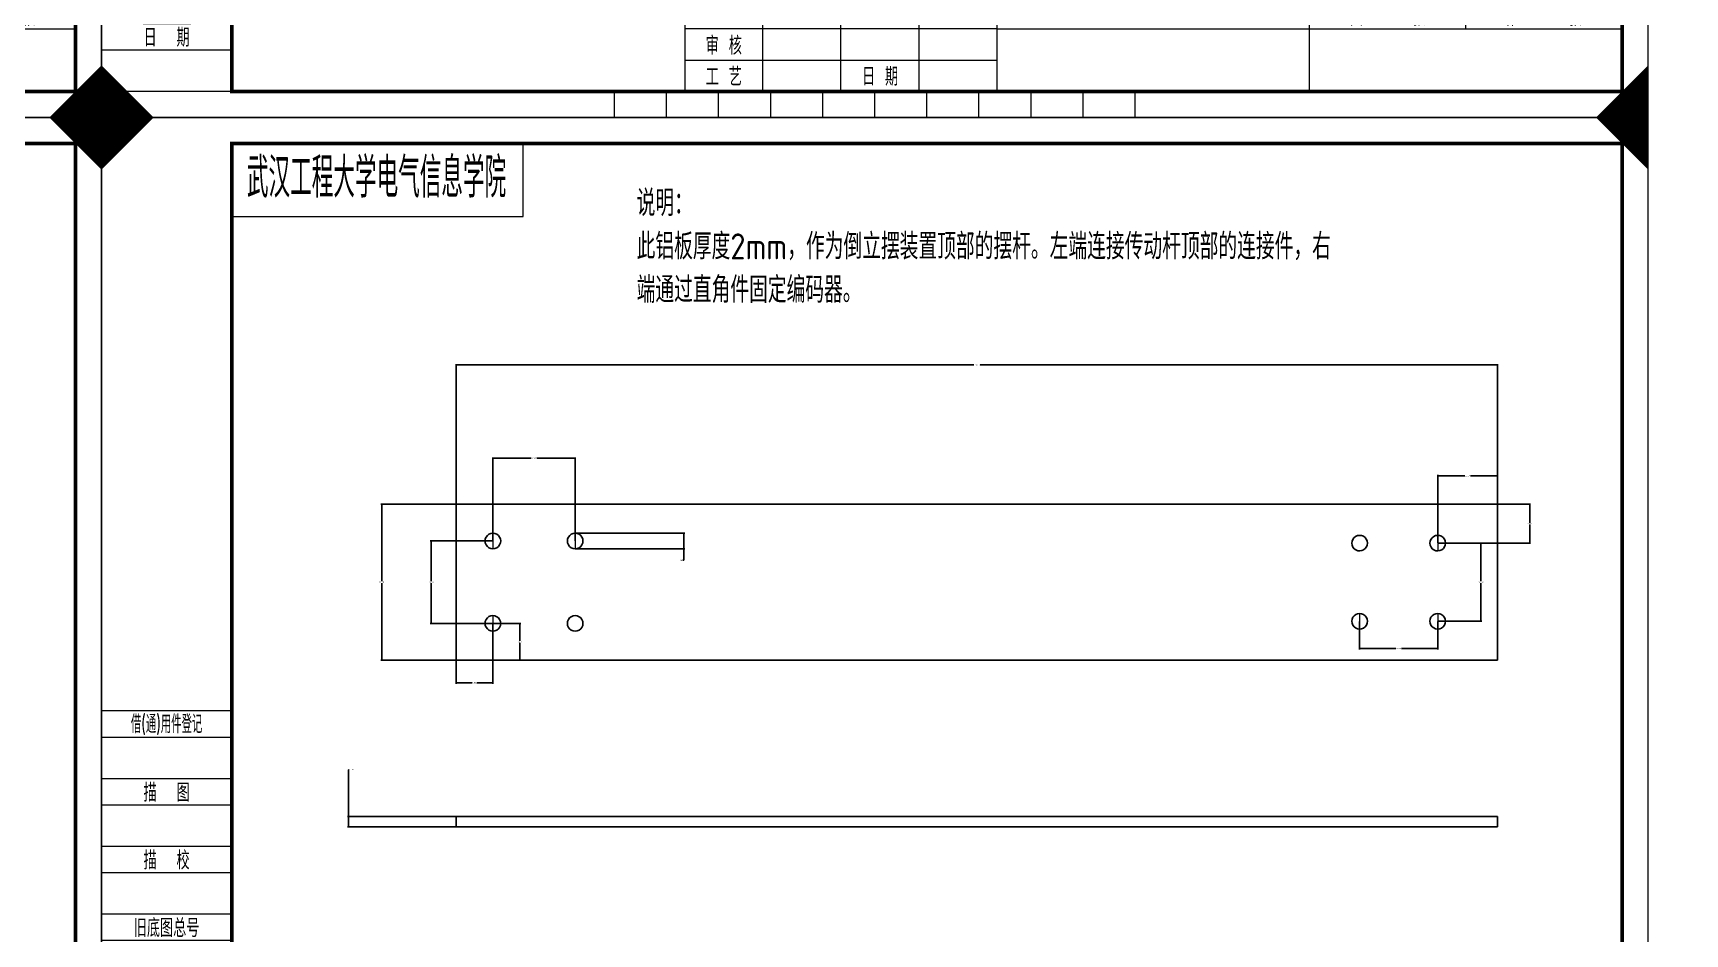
# Model space of a CAD drawing. Header units: millimetres. Extents: x -7 to 1163, y -7 to 637.
# Drawn here: x 283.9 to 601.1, y 263.2 to 436.2 of the extents above; entities that cross this region are included whole.
import ezdxf
from ezdxf.enums import TextEntityAlignment as Align

# ---------------------------------------------------------------- set-up
doc = ezdxf.new("R2010")
doc.units = ezdxf.units.MM
doc.layers.get('DEFPOINTS').update_dxf_attribs({"lineweight": 18})
for name, color, linetype, lineweight in [('00', 7, 'Continuous', 18), ('1', 30, 'Continuous', 18), ('5细实线', 7, 'Continuous', 18), ('BORDER', 7, 'Continuous', 18), ('DIM', 1, 'Continuous', 18), ('TEXT', 7, 'Continuous', 18)]:
    doc.layers.add(name, color=color, linetype=linetype, lineweight=lineweight)
doc.styles.add('HZ', font='gbenor.shx', dxfattribs={"bigfont": 'gbcbig.shx'})
doc.styles.get("Standard").update_dxf_attribs({"font": 'arial.ttf'})
doc.styles.add('STANDARD 0.75', font='gbenor.shx', dxfattribs={"bigfont": 'gbcbig.shx'})
doc.styles.add('YKYHZ', font='gbenor.shx', dxfattribs={"bigfont": 'gbcbig.shx'})
doc.dimstyles.get("Standard").update_dxf_attribs({"dimtxt": 0.18, "dimasz": 0.18, "dimexe": 0.18, "dimexo": 0.0625, "dimgap": 0.09, "dimtad": 0, "dimtih": 1, "dimtoh": 1, "dimdec": 4, "dimzin": 0, "dimdsep": 46, "dimtxsty": 'Standard', "dimcen": 0.09, "dimadec": 0, "dimazin": 0, "dimtfac": 1, "dimtdec": 4, "dimtofl": 0, "dimtmove": 0, "dimatfit": 3, "dimfxl": 1, "dimtolj": 1, "dimtzin": 0, "dimarcsym": 0})

# ---------------------------------------------------------------- blocks, each defined once
blk = doc.blocks.new('*U81')
at = {"layer": '00', "color": 7, "linetype": 'Continuous', "ltscale": 5}
for p, q in [((81, 205), (25, 205)), ((25, 205), (25, 191)), ((81, 191), (81, 205)), ((25, 191), (81, 191)), ((112, 49), (292, 49)), ((112, 49), (112, 5)), ((172, 5), (172, 49)), ((232, 5), (232, 49)), ((292, 5), (292, 49)), ((112, 29), (172, 29)), ((127, 5), (127, 29)), ((142, 5), (142, 29)), ((157, 5), (157, 29)), ((172, 17), (292, 17))]:
    blk.add_line(p, q, dxfattribs=at)
at = {"layer": '1', "color": 5, "linetype": 'Continuous', "ltscale": 5}
for p, q in [((25, 96), (0, 96)), ((0, 91), (25, 91)), ((25, 83), (0, 83)), ((25, 83), (0, 83)), ((0, 78), (25, 78)), ((25, 70), (0, 70)), ((0, 65), (25, 65)), ((25, 57), (0, 57)), ((0, 52), (25, 52)), ((120, 29), (120, 49)), ((128, 29), (128, 49)), ((148, 29), (148, 49)), ((160, 29), (160, 49)), ((112, 45), (172, 45)), ((25, 44), (0, 44)), ((0, 39), (25, 39)), ((112, 41), (172, 41)), ((112, 37), (172, 37)), ((112, 33), (172, 33)), ((232, 33), (292, 33)), ((262, 17), (262, 33)), ((272, 22), (272, 33)), ((282, 22), (282, 33)), ((25, 31), (0, 31)), ((232, 29), (292, 29)), ((239.5, 22), (239.5, 29)), ((247, 22), (247, 29)), ((254.5, 22), (254.5, 29)), ((0, 26), (25, 26)), ((112, 23), (172, 23)), ((232, 22), (292, 22)), ((25, 18), (0, 18)), ((172, 17), (112, 17)), ((0, 13), (25, 13)), ((112, 11), (172, 11)), ((25, 5), (0, 5)), ((25, 5), (0, 5)), ((25, 5), (0, 5)), ((25, 5), (0, 5)), ((25, 5), (0, 5))]:
    blk.add_line(p, q, dxfattribs=at)
at = {"layer": 'BORDER', "color": 1, "linetype": 'Continuous', "ltscale": 5}
for points in [[(0, 210, 0, 14.14, 0), (5, 205, 14.14, 14.14, 0)], [(297, 210, 0, 14.14, 0), (292, 205, 14.14, 14.14, 0)], [(0, 0, 0, 14.14, 0), (5, 5, 14.14, 14.14, 0)], [(297, 0, 0, 14.14, 0), (292, 5, 14.14, 14.14, 0)]]:
    blk.add_lwpolyline(points, format="xyseb", dxfattribs=at)
blk.add_lwpolyline([(0, 0), (297, 0), (297, 210), (0, 210)], close=True, dxfattribs=at)
at = {"layer": 'BORDER', "color": 1, "linetype": 'Continuous', "ltscale": 5, "const_width": 0.7}
blk.add_lwpolyline([(25, 5), (292, 5), (292, 205), (25, 205)], close=True, dxfattribs=at)
at = {"layer": 'TEXT', "color": 1, "linetype": 'Continuous', "ltscale": 5}
for points in [[(98.5, 0), (98.5, 5)], [(108.5, 0), (108.5, 5)], [(118.5, 0), (118.5, 5)], [(128.5, 0), (128.5, 5)], [(138.5, 0), (138.5, 5)], [(148.5, 0), (148.5, 5)], [(158.5, 0), (158.5, 5)], [(168.5, 0), (168.5, 5)], [(178.5, 0), (178.5, 5)], [(188.5, 0), (188.5, 5)], [(198.5, 0), (198.5, 5)], [(98.5, 0), (198.5, 0)]]:
    blk.add_lwpolyline(points, dxfattribs=at)
at = {"layer": 'TEXT', "color": 7, "linetype": 'Continuous', "ltscale": 5, "style": 'YKYHZ', "width": 0.790251}
blk.add_text('借(通)用件登记', height=3.5, dxfattribs=at).set_placement((12.5, 93.5), align=Align.MIDDLE)
at = {"layer": 'TEXT', "color": 7, "linetype": 'Continuous', "ltscale": 5, "style": 'YKYHZ'}
for s, p in [('描  图', (12.5, 80.5)), ('描  校', (12.5, 67.5)), ('旧底图总号', (12.5, 54.5)), ('底图总号', (12.5, 41.5)), ('标记', (116, 31)), ('处数', (124, 31)), ('更改文件号', (138, 31)), ('签 字', (154, 31)), ('日 期', (166, 31)), ('图 样 标 记', (247, 31)), ('数量', (267, 31)), ('重量', (277, 31)), ('比例', (287, 31)), ('签  字', (12.5, 28.5)), ('设 计', (119.5, 26)), ('标准化', (149.5, 26)), ('绘 图', (119.5, 20)), ('审 定', (149.5, 20)), ('共     张', (247, 19.5)), ('第     张', (277, 19.5)), ('日  期', (12.5, 15.5)), ('审 核', (119.5, 14)), ('工 艺', (119.5, 8)), ('日 期', (149.5, 8))]:
    blk.add_text(s, height=3.5, dxfattribs=at).set_placement(p, align=Align.MIDDLE)
blk = doc.blocks.new('*U124')
at = {"layer": '00', "color": 7, "linetype": 'Continuous', "ltscale": 5}
for p, q in [((81, 205), (25, 205)), ((25, 205), (25, 191)), ((81, 191), (81, 205)), ((25, 191), (81, 191)), ((112, 49), (292, 49)), ((112, 49), (112, 5)), ((172, 5), (172, 49)), ((232, 5), (232, 49)), ((292, 5), (292, 49)), ((112, 29), (172, 29)), ((127, 5), (127, 29)), ((142, 5), (142, 29)), ((157, 5), (157, 29)), ((172, 17), (292, 17))]:
    blk.add_line(p, q, dxfattribs=at)
at = {"layer": '1', "color": 5, "linetype": 'Continuous', "ltscale": 5}
for p, q in [((25, 96), (0, 96)), ((0, 91), (25, 91)), ((25, 83), (0, 83)), ((25, 83), (0, 83)), ((0, 78), (25, 78)), ((25, 70), (0, 70)), ((0, 65), (25, 65)), ((25, 57), (0, 57)), ((0, 52), (25, 52)), ((120, 29), (120, 49)), ((128, 29), (128, 49)), ((148, 29), (148, 49)), ((160, 29), (160, 49)), ((112, 45), (172, 45)), ((25, 44), (0, 44)), ((0, 39), (25, 39)), ((112, 41), (172, 41)), ((112, 37), (172, 37)), ((112, 33), (172, 33)), ((232, 33), (292, 33)), ((262, 17), (262, 33)), ((272, 22), (272, 33)), ((282, 22), (282, 33)), ((25, 31), (0, 31)), ((232, 29), (292, 29)), ((239.5, 22), (239.5, 29)), ((247, 22), (247, 29)), ((254.5, 22), (254.5, 29)), ((0, 26), (25, 26)), ((112, 23), (172, 23)), ((232, 22), (292, 22)), ((25, 18), (0, 18)), ((172, 17), (112, 17)), ((0, 13), (25, 13)), ((112, 11), (172, 11)), ((25, 5), (0, 5)), ((25, 5), (0, 5)), ((25, 5), (0, 5)), ((25, 5), (0, 5)), ((25, 5), (0, 5))]:
    blk.add_line(p, q, dxfattribs=at)
at = {"layer": 'BORDER', "color": 1, "linetype": 'Continuous', "ltscale": 5}
for points in [[(0, 210, 0, 14.14, 0), (5, 205, 14.14, 14.14, 0)], [(297, 210, 0, 14.14, 0), (292, 205, 14.14, 14.14, 0)], [(0, 0, 0, 14.14, 0), (5, 5, 14.14, 14.14, 0)], [(297, 0, 0, 14.14, 0), (292, 5, 14.14, 14.14, 0)]]:
    blk.add_lwpolyline(points, format="xyseb", dxfattribs=at)
blk.add_lwpolyline([(0, 0), (297, 0), (297, 210), (0, 210)], close=True, dxfattribs=at)
at = {"layer": 'BORDER', "color": 1, "linetype": 'Continuous', "ltscale": 5, "const_width": 0.7}
blk.add_lwpolyline([(25, 5), (292, 5), (292, 205), (25, 205)], close=True, dxfattribs=at)
at = {"layer": 'TEXT', "color": 1, "linetype": 'Continuous', "ltscale": 5}
for points in [[(98.5, 0), (98.5, 5)], [(108.5, 0), (108.5, 5)], [(118.5, 0), (118.5, 5)], [(128.5, 0), (128.5, 5)], [(138.5, 0), (138.5, 5)], [(148.5, 0), (148.5, 5)], [(158.5, 0), (158.5, 5)], [(168.5, 0), (168.5, 5)], [(178.5, 0), (178.5, 5)], [(188.5, 0), (188.5, 5)], [(198.5, 0), (198.5, 5)], [(98.5, 0), (198.5, 0)]]:
    blk.add_lwpolyline(points, dxfattribs=at)
at = {"layer": 'TEXT', "color": 7, "linetype": 'Continuous', "ltscale": 5, "style": 'YKYHZ', "width": 0.790251}
blk.add_text('借(通)用件登记', height=3.5, dxfattribs=at).set_placement((12.5, 93.5), align=Align.MIDDLE)
at = {"layer": 'TEXT', "color": 7, "linetype": 'Continuous', "ltscale": 5, "style": 'YKYHZ'}
for s, p in [('描  图', (12.5, 80.5)), ('描  校', (12.5, 67.5)), ('旧底图总号', (12.5, 54.5)), ('底图总号', (12.5, 41.5)), ('标记', (116, 31)), ('处数', (124, 31)), ('更改文件号', (138, 31)), ('签 字', (154, 31)), ('日 期', (166, 31)), ('图 样 标 记', (247, 31)), ('数量', (267, 31)), ('重量', (277, 31)), ('比例', (287, 31)), ('签  字', (12.5, 28.5)), ('设 计', (119.5, 26)), ('标准化', (149.5, 26)), ('绘 图', (119.5, 20)), ('审 定', (149.5, 20)), ('共     张', (247, 19.5)), ('第     张', (277, 19.5)), ('日  期', (12.5, 15.5)), ('审 核', (119.5, 14)), ('工 艺', (119.5, 8)), ('日 期', (149.5, 8))]:
    blk.add_text(s, height=3.5, dxfattribs=at).set_placement(p, align=Align.MIDDLE)
blk = doc.blocks.new('*D137')
at = {"layer": 'DEFPOINTS', "color": 0, "ltscale": 5, "transparency": 16777216}
for p in [(565.09, 372.46), (365.09, 345.74), (565.09, 345.74)]:
    blk.add_point(p, dxfattribs=at)
at = {"layer": 'DIM', "color": 0, "lineweight": -2, "ltscale": 5, "transparency": 16777216}
for p, q in [((365.09, 345.8), (365.09, 372.64)), ((365.27, 372.46), (464.49, 372.46)), ((564.91, 372.46), (465.7, 372.46)), ((565.09, 345.8), (565.09, 372.64))]:
    blk.add_line(p, q, dxfattribs=at)
at = {"layer": 'DIM', "color": 0, "ltscale": 5, "transparency": 16777216}
for points in [[(365.27, 372.49), (365.27, 372.43), (365.09, 372.46)], [(564.91, 372.49), (564.91, 372.43), (565.09, 372.46)]]:
    blk.add_solid(points, dxfattribs=at)
at = {"layer": 'DIM', "color": 0, "ltscale": 5, "transparency": 16777216, "insert": (465.09, 372.46), "char_height": 0.18, "attachment_point": 5}
blk.add_mtext('\\A1;200.0000', dxfattribs=at)
blk = doc.blocks.new('*D138')
at = {"layer": 'DEFPOINTS', "color": 0, "ltscale": 5, "transparency": 16777216}
for p in [(365.09, 345.74), (350.8, 315.74), (365.09, 315.74)]:
    blk.add_point(p, dxfattribs=at)
at = {"layer": 'DIM', "color": 0, "lineweight": -2, "ltscale": 5, "transparency": 16777216}
for p, q in [((365.03, 345.74), (350.62, 345.74)), ((350.8, 345.56), (350.8, 330.92)), ((350.8, 315.92), (350.8, 330.56)), ((365.03, 315.74), (350.62, 315.74))]:
    blk.add_line(p, q, dxfattribs=at)
at = {"layer": 'DIM', "color": 0, "ltscale": 5, "transparency": 16777216}
for points in [[(350.77, 345.56), (350.83, 345.56), (350.8, 345.74)], [(350.77, 315.92), (350.83, 315.92), (350.8, 315.74)]]:
    blk.add_solid(points, dxfattribs=at)
at = {"layer": 'DIM', "color": 0, "ltscale": 5, "transparency": 16777216, "insert": (350.8, 330.74), "char_height": 0.18, "attachment_point": 5}
blk.add_mtext('\\A1;30.0000', dxfattribs=at)
blk = doc.blocks.new('*D139')
at = {"layer": 'DEFPOINTS', "color": 0, "ltscale": 5, "transparency": 16777216}
for p in [(365.09, 285.74), (344.4, 283.74), (365.09, 283.74)]:
    blk.add_point(p, dxfattribs=at)
at = {"layer": 'DIM', "color": 0, "lineweight": -2, "ltscale": 5, "transparency": 16777216}
for p, q in [((344.4, 285.74), (344.4, 294.73)), ((344.4, 294.73), (344.58, 294.73)), ((365.03, 285.74), (344.22, 285.74)), ((344.4, 283.92), (344.4, 285.56)), ((365.03, 283.74), (344.22, 283.74))]:
    blk.add_line(p, q, dxfattribs=at)
at = {"layer": 'DIM', "color": 0, "ltscale": 5, "transparency": 16777216}
for points in [[(344.37, 285.56), (344.43, 285.56), (344.4, 285.74)], [(344.37, 283.92), (344.43, 283.92), (344.4, 283.74)]]:
    blk.add_solid(points, dxfattribs=at)
at = {"layer": 'DIM', "color": 0, "ltscale": 5, "transparency": 16777216, "insert": (345.05, 294.73), "char_height": 0.18, "attachment_point": 5}
blk.add_mtext('\\A1;2.0000', dxfattribs=at)
blk = doc.blocks.new('*D140')
at = {"layer": 'DEFPOINTS', "color": 0, "ltscale": 5, "transparency": 16777216}
for p in [(387.96, 340.16), (387.96, 337.16), (408.83, 337.16)]:
    blk.add_point(p, dxfattribs=at)
at = {"layer": 'DIM', "color": 0, "lineweight": -2, "ltscale": 5, "transparency": 16777216}
for p, q in [((388.02, 340.16), (409.01, 340.16)), ((408.83, 339.98), (408.83, 337.34)), ((388.02, 337.16), (409.01, 337.16)), ((408.83, 337.16), (408.83, 334.95)), ((408.83, 334.95), (408.65, 334.95))]:
    blk.add_line(p, q, dxfattribs=at)
at = {"layer": 'DIM', "color": 0, "ltscale": 5, "transparency": 16777216}
for points in [[(408.8, 339.98), (408.86, 339.98), (408.83, 340.16)], [(408.8, 337.34), (408.86, 337.34), (408.83, 337.16)]]:
    blk.add_solid(points, dxfattribs=at)
at = {"layer": 'DIM', "color": 0, "ltscale": 5, "transparency": 16777216, "insert": (408.37, 334.95), "char_height": 0.18, "attachment_point": 5}
blk.add_mtext('\\A1;8{\\Fgbenor,gbcbig|c134;Φ}3', dxfattribs=at)
blk = doc.blocks.new('*D141')
at = {"layer": 'DEFPOINTS', "color": 0, "ltscale": 5, "transparency": 16777216}
for p in [(387.96, 354.54), (372.15, 338.66), (387.96, 338.64)]:
    blk.add_point(p, dxfattribs=at)
at = {"layer": 'DIM', "color": 0, "lineweight": -2, "ltscale": 5, "transparency": 16777216}
for p, q in [((372.15, 338.72), (372.15, 354.72)), ((372.33, 354.54), (379.53, 354.54)), ((387.78, 354.54), (380.58, 354.54)), ((387.96, 338.71), (387.96, 354.72))]:
    blk.add_line(p, q, dxfattribs=at)
at = {"layer": 'DIM', "color": 0, "ltscale": 5, "transparency": 16777216}
for points in [[(372.33, 354.57), (372.33, 354.51), (372.15, 354.54)], [(387.78, 354.57), (387.78, 354.51), (387.96, 354.54)]]:
    blk.add_solid(points, dxfattribs=at)
at = {"layer": 'DIM', "color": 0, "ltscale": 5, "transparency": 16777216, "insert": (380.06, 354.54), "char_height": 0.18, "attachment_point": 5}
blk.add_mtext('\\A1;15.8058', dxfattribs=at)
blk = doc.blocks.new('*D142')
at = {"layer": 'DEFPOINTS', "color": 0, "ltscale": 5, "transparency": 16777216}
for p in [(372.15, 338.66), (360.32, 322.82), (372.15, 322.82)]:
    blk.add_point(p, dxfattribs=at)
at = {"layer": 'DIM', "color": 0, "lineweight": -2, "ltscale": 5, "transparency": 16777216}
for p, q in [((372.09, 338.66), (360.14, 338.66)), ((360.32, 338.48), (360.32, 330.92)), ((360.32, 323), (360.32, 330.56)), ((372.09, 322.82), (360.14, 322.82))]:
    blk.add_line(p, q, dxfattribs=at)
at = {"layer": 'DIM', "color": 0, "ltscale": 5, "transparency": 16777216}
for points in [[(360.29, 338.48), (360.35, 338.48), (360.32, 338.66)], [(360.29, 323), (360.35, 323), (360.32, 322.82)]]:
    blk.add_solid(points, dxfattribs=at)
at = {"layer": 'DIM', "color": 0, "ltscale": 5, "transparency": 16777216, "insert": (360.32, 330.74), "char_height": 0.18, "attachment_point": 5}
blk.add_mtext('\\A1;15.8418', dxfattribs=at)
blk = doc.blocks.new('*D143')
at = {"layer": 'DEFPOINTS', "color": 0, "ltscale": 5, "transparency": 16777216}
for p in [(553.59, 338.24), (553.59, 323.24), (561.9, 323.24)]:
    blk.add_point(p, dxfattribs=at)
at = {"layer": 'DIM', "color": 0, "lineweight": -2, "ltscale": 5, "transparency": 16777216}
for p, q in [((553.65, 338.24), (562.08, 338.24)), ((561.9, 338.06), (561.9, 330.92)), ((561.9, 323.42), (561.9, 330.56)), ((553.65, 323.24), (562.08, 323.24))]:
    blk.add_line(p, q, dxfattribs=at)
at = {"layer": 'DIM', "color": 0, "ltscale": 5, "transparency": 16777216}
for points in [[(561.87, 338.06), (561.93, 338.06), (561.9, 338.24)], [(561.87, 323.42), (561.93, 323.42), (561.9, 323.24)]]:
    blk.add_solid(points, dxfattribs=at)
at = {"layer": 'DIM', "color": 0, "ltscale": 5, "transparency": 16777216, "insert": (561.9, 330.74), "char_height": 0.18, "attachment_point": 5}
blk.add_mtext('\\A1;15.0000', dxfattribs=at)
blk = doc.blocks.new('*D144')
at = {"layer": 'DEFPOINTS', "color": 0, "ltscale": 5, "transparency": 16777216}
for p in [(538.59, 323.24), (553.59, 323.24), (553.59, 318.02)]:
    blk.add_point(p, dxfattribs=at)
at = {"layer": 'DIM', "color": 0, "lineweight": -2, "ltscale": 5, "transparency": 16777216}
for p, q in [((538.59, 323.18), (538.59, 317.84)), ((553.59, 323.18), (553.59, 317.84)), ((538.77, 318.02), (545.57, 318.02)), ((553.41, 318.02), (546.62, 318.02))]:
    blk.add_line(p, q, dxfattribs=at)
at = {"layer": 'DIM', "color": 0, "ltscale": 5, "transparency": 16777216}
for points in [[(538.77, 318.05), (538.77, 317.99), (538.59, 318.02)], [(553.41, 318.05), (553.41, 317.99), (553.59, 318.02)]]:
    blk.add_solid(points, dxfattribs=at)
at = {"layer": 'DIM', "color": 0, "ltscale": 5, "transparency": 16777216, "insert": (546.09, 318.02), "char_height": 0.18, "attachment_point": 5}
blk.add_mtext('\\A1;15.0000', dxfattribs=at)
blk = doc.blocks.new('*D145')
at = {"layer": 'DEFPOINTS', "color": 0, "ltscale": 5, "transparency": 16777216}
for p in [(372.15, 322.82), (372.15, 315.74), (377.34, 315.74)]:
    blk.add_point(p, dxfattribs=at)
at = {"layer": 'DIM', "color": 0, "lineweight": -2, "ltscale": 5, "transparency": 16777216}
for p, q in [((372.22, 322.82), (377.52, 322.82)), ((377.34, 322.64), (377.34, 319.46)), ((377.34, 315.92), (377.34, 319.1)), ((372.22, 315.74), (377.52, 315.74))]:
    blk.add_line(p, q, dxfattribs=at)
at = {"layer": 'DIM', "color": 0, "ltscale": 5, "transparency": 16777216}
for points in [[(377.31, 322.64), (377.37, 322.64), (377.34, 322.82)], [(377.31, 315.92), (377.37, 315.92), (377.34, 315.74)]]:
    blk.add_solid(points, dxfattribs=at)
at = {"layer": 'DIM', "color": 0, "ltscale": 5, "transparency": 16777216, "insert": (377.34, 319.28), "char_height": 0.18, "attachment_point": 5}
blk.add_mtext('\\A1;7.0791', dxfattribs=at)
blk = doc.blocks.new('*D146')
at = {"layer": 'DEFPOINTS', "color": 0, "ltscale": 5, "transparency": 16777216}
for p in [(365.09, 322.82), (372.15, 322.82), (365.09, 311.42)]:
    blk.add_point(p, dxfattribs=at)
at = {"layer": 'DIM', "color": 0, "lineweight": -2, "ltscale": 5, "transparency": 16777216}
for p, q in [((365.09, 322.76), (365.09, 311.24)), ((372.15, 322.76), (372.15, 311.24)), ((365.27, 311.42), (368.16, 311.42)), ((371.97, 311.42), (369.09, 311.42))]:
    blk.add_line(p, q, dxfattribs=at)
at = {"layer": 'DIM', "color": 0, "ltscale": 5, "transparency": 16777216}
for points in [[(365.27, 311.45), (365.27, 311.39), (365.09, 311.42)], [(371.97, 311.45), (371.97, 311.39), (372.15, 311.42)]]:
    blk.add_solid(points, dxfattribs=at)
at = {"layer": 'DIM', "color": 0, "ltscale": 5, "transparency": 16777216, "insert": (368.62, 311.42), "char_height": 0.18, "attachment_point": 5}
blk.add_mtext('\\A1;7.0630', dxfattribs=at)
blk = doc.blocks.new('*D147')
at = {"layer": 'DEFPOINTS', "color": 0, "ltscale": 5, "transparency": 16777216}
for p in [(565.09, 351.19), (553.59, 338.24), (565.09, 338.24)]:
    blk.add_point(p, dxfattribs=at)
at = {"layer": 'DIM', "color": 0, "lineweight": -2, "ltscale": 5, "transparency": 16777216}
for p, q in [((553.59, 338.3), (553.59, 351.37)), ((553.77, 351.19), (558.82, 351.19)), ((564.91, 351.19), (559.87, 351.19)), ((565.09, 338.3), (565.09, 351.37))]:
    blk.add_line(p, q, dxfattribs=at)
at = {"layer": 'DIM', "color": 0, "ltscale": 5, "transparency": 16777216}
for points in [[(553.77, 351.22), (553.77, 351.16), (553.59, 351.19)], [(564.91, 351.22), (564.91, 351.16), (565.09, 351.19)]]:
    blk.add_solid(points, dxfattribs=at)
at = {"layer": 'DIM', "color": 0, "ltscale": 5, "transparency": 16777216, "insert": (559.34, 351.19), "char_height": 0.18, "attachment_point": 5}
blk.add_mtext('\\A1;11.5000', dxfattribs=at)
blk = doc.blocks.new('*D148')
at = {"layer": 'DEFPOINTS', "color": 0, "ltscale": 5, "transparency": 16777216}
for p in [(553.59, 345.74), (571.25, 345.74), (553.59, 338.24)]:
    blk.add_point(p, dxfattribs=at)
at = {"layer": 'DIM', "color": 0, "lineweight": -2, "ltscale": 5, "transparency": 16777216}
for p, q in [((553.65, 345.74), (571.43, 345.74)), ((571.25, 345.56), (571.25, 342.17)), ((571.25, 338.42), (571.25, 341.81)), ((553.65, 338.24), (571.43, 338.24))]:
    blk.add_line(p, q, dxfattribs=at)
at = {"layer": 'DIM', "color": 0, "ltscale": 5, "transparency": 16777216}
for points in [[(571.22, 345.56), (571.28, 345.56), (571.25, 345.74)], [(571.22, 338.42), (571.28, 338.42), (571.25, 338.24)]]:
    blk.add_solid(points, dxfattribs=at)
at = {"layer": 'DIM', "color": 0, "ltscale": 5, "transparency": 16777216, "insert": (571.25, 341.99), "char_height": 0.18, "attachment_point": 5}
blk.add_mtext('\\A1;7.5000', dxfattribs=at)
blk = doc.blocks.new('*U149')
at = {"layer": '00', "color": 7, "linetype": 'Continuous', "ltscale": 5}
for p, q in [((81, 205), (25, 205)), ((25, 205), (25, 191)), ((81, 191), (81, 205)), ((25, 191), (81, 191)), ((112, 49), (292, 49)), ((112, 49), (112, 5)), ((172, 5), (172, 49)), ((232, 5), (232, 49)), ((292, 5), (292, 49)), ((112, 29), (172, 29)), ((127, 5), (127, 29)), ((142, 5), (142, 29)), ((157, 5), (157, 29)), ((172, 17), (292, 17))]:
    blk.add_line(p, q, dxfattribs=at)
at = {"layer": '1', "color": 5, "linetype": 'Continuous', "ltscale": 5}
for p, q in [((25, 96), (0, 96)), ((0, 91), (25, 91)), ((25, 83), (0, 83)), ((25, 83), (0, 83)), ((0, 78), (25, 78)), ((25, 70), (0, 70)), ((0, 65), (25, 65)), ((25, 57), (0, 57)), ((0, 52), (25, 52)), ((120, 29), (120, 49)), ((128, 29), (128, 49)), ((148, 29), (148, 49)), ((160, 29), (160, 49)), ((112, 45), (172, 45)), ((25, 44), (0, 44)), ((0, 39), (25, 39)), ((112, 41), (172, 41)), ((112, 37), (172, 37)), ((112, 33), (172, 33)), ((232, 33), (292, 33)), ((262, 17), (262, 33)), ((272, 22), (272, 33)), ((282, 22), (282, 33)), ((25, 31), (0, 31)), ((232, 29), (292, 29)), ((239.5, 22), (239.5, 29)), ((247, 22), (247, 29)), ((254.5, 22), (254.5, 29)), ((0, 26), (25, 26)), ((112, 23), (172, 23)), ((232, 22), (292, 22)), ((25, 18), (0, 18)), ((172, 17), (112, 17)), ((0, 13), (25, 13)), ((112, 11), (172, 11)), ((25, 5), (0, 5)), ((25, 5), (0, 5)), ((25, 5), (0, 5)), ((25, 5), (0, 5)), ((25, 5), (0, 5))]:
    blk.add_line(p, q, dxfattribs=at)
at = {"layer": 'BORDER', "color": 1, "linetype": 'Continuous', "ltscale": 5}
for points in [[(0, 210, 0, 14.14, 0), (5, 205, 14.14, 14.14, 0)], [(297, 210, 0, 14.14, 0), (292, 205, 14.14, 14.14, 0)], [(0, 0, 0, 14.14, 0), (5, 5, 14.14, 14.14, 0)], [(297, 0, 0, 14.14, 0), (292, 5, 14.14, 14.14, 0)]]:
    blk.add_lwpolyline(points, format="xyseb", dxfattribs=at)
blk.add_lwpolyline([(0, 0), (297, 0), (297, 210), (0, 210)], close=True, dxfattribs=at)
at = {"layer": 'BORDER', "color": 1, "linetype": 'Continuous', "ltscale": 5, "const_width": 0.7}
blk.add_lwpolyline([(25, 5), (292, 5), (292, 205), (25, 205)], close=True, dxfattribs=at)
at = {"layer": 'TEXT', "color": 1, "linetype": 'Continuous', "ltscale": 5}
for points in [[(98.5, 0), (98.5, 5)], [(108.5, 0), (108.5, 5)], [(118.5, 0), (118.5, 5)], [(128.5, 0), (128.5, 5)], [(138.5, 0), (138.5, 5)], [(148.5, 0), (148.5, 5)], [(158.5, 0), (158.5, 5)], [(168.5, 0), (168.5, 5)], [(178.5, 0), (178.5, 5)], [(188.5, 0), (188.5, 5)], [(198.5, 0), (198.5, 5)], [(98.5, 0), (198.5, 0)]]:
    blk.add_lwpolyline(points, dxfattribs=at)
at = {"layer": 'TEXT', "color": 7, "linetype": 'Continuous', "ltscale": 5, "style": 'YKYHZ', "width": 0.790251}
blk.add_text('借(通)用件登记', height=3.5, dxfattribs=at).set_placement((12.5, 93.5), align=Align.MIDDLE)
at = {"layer": 'TEXT', "color": 7, "linetype": 'Continuous', "ltscale": 5, "style": 'YKYHZ'}
for s, p in [('描  图', (12.5, 80.5)), ('描  校', (12.5, 67.5)), ('旧底图总号', (12.5, 54.5)), ('底图总号', (12.5, 41.5)), ('标记', (116, 31)), ('处数', (124, 31)), ('更改文件号', (138, 31)), ('签 字', (154, 31)), ('日 期', (166, 31)), ('图 样 标 记', (247, 31)), ('数量', (267, 31)), ('重量', (277, 31)), ('比例', (287, 31)), ('签  字', (12.5, 28.5)), ('设 计', (119.5, 26)), ('标准化', (149.5, 26)), ('绘 图', (119.5, 20)), ('审 定', (149.5, 20)), ('共     张', (247, 19.5)), ('第     张', (277, 19.5)), ('日  期', (12.5, 15.5)), ('审 核', (119.5, 14)), ('工 艺', (119.5, 8)), ('日 期', (149.5, 8))]:
    blk.add_text(s, height=3.5, dxfattribs=at).set_placement(p, align=Align.MIDDLE)
blk = doc.blocks.new('*U176')
at = {"layer": '00', "color": 7, "linetype": 'Continuous', "ltscale": 5}
for p, q in [((81, 205), (25, 205)), ((25, 205), (25, 191)), ((81, 191), (81, 205)), ((25, 191), (81, 191)), ((112, 49), (292, 49)), ((112, 49), (112, 5)), ((172, 5), (172, 49)), ((232, 5), (232, 49)), ((292, 5), (292, 49)), ((112, 29), (172, 29)), ((127, 5), (127, 29)), ((142, 5), (142, 29)), ((157, 5), (157, 29)), ((172, 17), (292, 17))]:
    blk.add_line(p, q, dxfattribs=at)
at = {"layer": '1', "color": 5, "linetype": 'Continuous', "ltscale": 5}
for p, q in [((25, 96), (0, 96)), ((0, 91), (25, 91)), ((25, 83), (0, 83)), ((25, 83), (0, 83)), ((0, 78), (25, 78)), ((25, 70), (0, 70)), ((0, 65), (25, 65)), ((25, 57), (0, 57)), ((0, 52), (25, 52)), ((120, 29), (120, 49)), ((128, 29), (128, 49)), ((148, 29), (148, 49)), ((160, 29), (160, 49)), ((112, 45), (172, 45)), ((25, 44), (0, 44)), ((0, 39), (25, 39)), ((112, 41), (172, 41)), ((112, 37), (172, 37)), ((112, 33), (172, 33)), ((232, 33), (292, 33)), ((262, 17), (262, 33)), ((272, 22), (272, 33)), ((282, 22), (282, 33)), ((25, 31), (0, 31)), ((232, 29), (292, 29)), ((239.5, 22), (239.5, 29)), ((247, 22), (247, 29)), ((254.5, 22), (254.5, 29)), ((0, 26), (25, 26)), ((112, 23), (172, 23)), ((232, 22), (292, 22)), ((25, 18), (0, 18)), ((172, 17), (112, 17)), ((0, 13), (25, 13)), ((112, 11), (172, 11)), ((25, 5), (0, 5)), ((25, 5), (0, 5)), ((25, 5), (0, 5)), ((25, 5), (0, 5)), ((25, 5), (0, 5))]:
    blk.add_line(p, q, dxfattribs=at)
at = {"layer": 'BORDER', "color": 1, "linetype": 'Continuous', "ltscale": 5}
for points in [[(0, 210, 0, 14.14, 0), (5, 205, 14.14, 14.14, 0)], [(297, 210, 0, 14.14, 0), (292, 205, 14.14, 14.14, 0)], [(0, 0, 0, 14.14, 0), (5, 5, 14.14, 14.14, 0)], [(297, 0, 0, 14.14, 0), (292, 5, 14.14, 14.14, 0)]]:
    blk.add_lwpolyline(points, format="xyseb", dxfattribs=at)
blk.add_lwpolyline([(0, 0), (297, 0), (297, 210), (0, 210)], close=True, dxfattribs=at)
at = {"layer": 'BORDER', "color": 1, "linetype": 'Continuous', "ltscale": 5, "const_width": 0.7}
blk.add_lwpolyline([(25, 5), (292, 5), (292, 205), (25, 205)], close=True, dxfattribs=at)
at = {"layer": 'TEXT', "color": 1, "linetype": 'Continuous', "ltscale": 5}
for points in [[(98.5, 0), (98.5, 5)], [(108.5, 0), (108.5, 5)], [(118.5, 0), (118.5, 5)], [(128.5, 0), (128.5, 5)], [(138.5, 0), (138.5, 5)], [(148.5, 0), (148.5, 5)], [(158.5, 0), (158.5, 5)], [(168.5, 0), (168.5, 5)], [(178.5, 0), (178.5, 5)], [(188.5, 0), (188.5, 5)], [(198.5, 0), (198.5, 5)], [(98.5, 0), (198.5, 0)]]:
    blk.add_lwpolyline(points, dxfattribs=at)
at = {"layer": 'TEXT', "color": 7, "linetype": 'Continuous', "ltscale": 5, "style": 'YKYHZ', "width": 0.790251}
blk.add_text('借(通)用件登记', height=3.5, dxfattribs=at).set_placement((12.5, 93.5), align=Align.MIDDLE)
at = {"layer": 'TEXT', "color": 7, "linetype": 'Continuous', "ltscale": 5, "style": 'YKYHZ'}
for s, p in [('描  图', (12.5, 80.5)), ('描  校', (12.5, 67.5)), ('旧底图总号', (12.5, 54.5)), ('底图总号', (12.5, 41.5)), ('标记', (116, 31)), ('处数', (124, 31)), ('更改文件号', (138, 31)), ('签 字', (154, 31)), ('日 期', (166, 31)), ('图 样 标 记', (247, 31)), ('数量', (267, 31)), ('重量', (277, 31)), ('比例', (287, 31)), ('签  字', (12.5, 28.5)), ('设 计', (119.5, 26)), ('标准化', (149.5, 26)), ('绘 图', (119.5, 20)), ('审 定', (149.5, 20)), ('共     张', (247, 19.5)), ('第     张', (277, 19.5)), ('日  期', (12.5, 15.5)), ('审 核', (119.5, 14)), ('工 艺', (119.5, 8)), ('日 期', (149.5, 8))]:
    blk.add_text(s, height=3.5, dxfattribs=at).set_placement(p, align=Align.MIDDLE)

msp = doc.modelspace()

# ---------------------------------------------------------------- linework, layer by layer
for p, q in [((565.09124, 345.74051), (365.09124, 345.74051)), ((365.09124, 345.74051), (365.09124, 315.74051)), ((365.09124, 315.74051), (365.09124, 345.74051)), ((395.02309, 345.74051), (365.09124, 345.74051)), ((538.09124, 345.74051), (563.09124, 345.74051)), ((565.09124, 315.74051), (565.09124, 345.74051)), ((370.85522, 339.41141), (371.0936, 339.72207)), ((371.0936, 339.72207), (371.40426, 339.96045)), ((371.40426, 339.96045), (371.76603, 340.1103)), ((371.76603, 340.1103), (372.15426, 340.16141)), ((372.15426, 340.16141), (372.54249, 340.1103)), ((372.54249, 340.1103), (372.90426, 339.96045)), ((372.90426, 339.96045), (373.21492, 339.72207)), ((373.21492, 339.72207), (373.4533, 339.41141)), ((386.66188, 339.41289), (386.90061, 339.72328)), ((386.90061, 339.72328), (387.21154, 339.9613)), ((387.21154, 339.9613), (387.57349, 340.11074)), ((387.57349, 340.11074), (387.96177, 340.16141)), ((387.96177, 340.16141), (388.34994, 340.10986)), ((388.34994, 340.10986), (388.71154, 339.95959)), ((388.71154, 339.95959), (389.02193, 339.72086)), ((389.02193, 339.72086), (389.25996, 339.40993)), ((537.5115, 339.28175), (537.81779, 339.52573)), ((537.81779, 339.52573), (538.17678, 339.68212)), ((538.17678, 339.68212), (538.56402, 339.74027)), ((538.56402, 339.74027), (538.95311, 339.69621)), ((538.95311, 339.69621), (539.31754, 339.55295)), ((539.31754, 339.55295), (539.63248, 339.32025)), ((552.5115, 339.28175), (552.81779, 339.52573)), ((552.81779, 339.52573), (553.17678, 339.68212)), ((553.17678, 339.68212), (553.56402, 339.74027)), ((553.56402, 339.74027), (553.95311, 339.69621)), ((553.95311, 339.69621), (554.31754, 339.55295)), ((554.31754, 339.55295), (554.63248, 339.32025)), ((370.65426, 338.66141), (370.70537, 339.04964)), ((370.70537, 338.27318), (370.65426, 338.66141)), ((370.70537, 339.04964), (370.85522, 339.41141)), ((370.85522, 337.91141), (370.70537, 338.27318)), ((371.0936, 337.60075), (370.85522, 337.91141)), ((371.40426, 337.36237), (371.0936, 337.60075)), ((371.76603, 337.21252), (371.40426, 337.36237)), ((372.15426, 337.16141), (371.76603, 337.21252)), ((372.54249, 337.21252), (372.15426, 337.16141)), ((372.90426, 337.36237), (372.54249, 337.21252)), ((373.21492, 337.60075), (372.90426, 337.36237)), ((373.4533, 337.91141), (373.21492, 337.60075)), ((373.4533, 339.41141), (373.60315, 339.04964)), ((373.60315, 338.27318), (373.4533, 337.91141)), ((373.60315, 339.04964), (373.65426, 338.66141)), ((373.65426, 338.66141), (373.60315, 338.27318)), ((386.46007, 338.66312), (386.51162, 339.05129)), ((386.51074, 338.27483), (386.46007, 338.66312)), ((386.66018, 337.91289), (386.51074, 338.27483)), ((386.51162, 339.05129), (386.66188, 339.41289)), ((386.8982, 337.60196), (386.66018, 337.91289)), ((387.20859, 337.36323), (386.8982, 337.60196)), ((387.57019, 337.21296), (387.20859, 337.36323)), ((387.95836, 337.16141), (387.57019, 337.21296)), ((388.34665, 337.21208), (387.95836, 337.16141)), ((388.70859, 337.36152), (388.34665, 337.21208)), ((389.01952, 337.59954), (388.70859, 337.36152)), ((389.25825, 337.90993), (389.01952, 337.59954)), ((389.40851, 338.27153), (389.25825, 337.90993)), ((389.25996, 339.40993), (389.4094, 339.04799)), ((389.46007, 338.6597), (389.40851, 338.27153)), ((389.4094, 339.04799), (389.46007, 338.6597)), ((537.09148, 338.21329), (537.13554, 338.60239)), ((537.14963, 337.82606), (537.09148, 338.21329)), ((537.13554, 338.60239), (537.2788, 338.96682)), ((537.30602, 337.46706), (537.14963, 337.82606)), ((537.2788, 338.96682), (537.5115, 339.28175)), ((537.55, 337.16078), (537.30602, 337.46706)), ((537.86493, 336.92808), (537.55, 337.16078)), ((538.22937, 336.78482), (537.86493, 336.92808)), ((538.61846, 336.74076), (538.22937, 336.78482)), ((539.00569, 336.79891), (538.61846, 336.74076)), ((539.36469, 336.9553), (539.00569, 336.79891)), ((539.67097, 337.19928), (539.36469, 336.9553)), ((539.63248, 339.32025), (539.87645, 339.01396)), ((539.90367, 337.51421), (539.67097, 337.19928)), ((539.87645, 339.01396), (540.03284, 338.65497)), ((540.04693, 337.87864), (539.90367, 337.51421)), ((540.03284, 338.65497), (540.09099, 338.26773)), ((540.09099, 338.26773), (540.04693, 337.87864)), ((552.09148, 338.21329), (552.13554, 338.60239)), ((552.14963, 337.82606), (552.09148, 338.21329)), ((552.13554, 338.60239), (552.2788, 338.96682)), ((552.30602, 337.46706), (552.14963, 337.82606)), ((552.2788, 338.96682), (552.5115, 339.28175)), ((552.55, 337.16078), (552.30602, 337.46706)), ((552.86493, 336.92808), (552.55, 337.16078)), ((553.22937, 336.78482), (552.86493, 336.92808)), ((553.61846, 336.74076), (553.22937, 336.78482)), ((554.00569, 336.79891), (553.61846, 336.74076)), ((554.36469, 336.9553), (554.00569, 336.79891)), ((554.67097, 337.19928), (554.36469, 336.9553)), ((554.63248, 339.32025), (554.87645, 339.01396)), ((554.90367, 337.51421), (554.67097, 337.19928)), ((554.87645, 339.01396), (555.03284, 338.65497)), ((555.04693, 337.87864), (554.90367, 337.51421)), ((555.03284, 338.65497), (555.09099, 338.26773)), ((555.09099, 338.26773), (555.04693, 337.87864)), ((370.70581, 323.20949), (370.85608, 323.57109)), ((370.85608, 323.57109), (371.09481, 323.88148)), ((371.09481, 323.88148), (371.40574, 324.11951)), ((371.40574, 324.11951), (371.76768, 324.26895)), ((371.76768, 324.26895), (372.15597, 324.31962)), ((372.15597, 324.31962), (372.54414, 324.26806)), ((372.54414, 324.26806), (372.90574, 324.1178)), ((372.90574, 324.1178), (373.21613, 323.87907)), ((373.21613, 323.87907), (373.45415, 323.56814)), ((373.45415, 323.56814), (373.60359, 323.2062)), ((386.51118, 323.20785), (386.66103, 323.56962)), ((386.66103, 323.56962), (386.89941, 323.88028)), ((386.89941, 323.88028), (387.21007, 324.11866)), ((387.21007, 324.11866), (387.57184, 324.26851)), ((387.57184, 324.26851), (387.96007, 324.31962)), ((387.96007, 324.31962), (388.34829, 324.26851)), ((388.34829, 324.26851), (388.71007, 324.11866)), ((388.71007, 324.11866), (389.02073, 323.88028)), ((389.02073, 323.88028), (389.2591, 323.56962)), ((389.2591, 323.56962), (389.40895, 323.20785)), ((537.09125, 323.24705), (537.14405, 323.63505)), ((537.14405, 323.63505), (537.29548, 323.99617)), ((537.29548, 323.99617), (537.53521, 324.30579)), ((537.53521, 324.30579), (537.8469, 324.54281)), ((537.8469, 324.54281), (538.20933, 324.69108)), ((538.20933, 324.69108), (538.59777, 324.7405)), ((538.59777, 324.7405), (538.98578, 324.6877)), ((538.98578, 324.6877), (539.34689, 324.53627)), ((539.34689, 324.53627), (539.65651, 324.29654)), ((539.65651, 324.29654), (539.89353, 323.98485)), ((539.89353, 323.98485), (540.0418, 323.62243)), ((540.0418, 323.62243), (540.09122, 323.23398)), ((552.09125, 323.24705), (552.14405, 323.63505)), ((552.14405, 323.63505), (552.29548, 323.99617)), ((552.29548, 323.99617), (552.53521, 324.30579)), ((552.53521, 324.30579), (552.8469, 324.54281)), ((552.8469, 324.54281), (553.20933, 324.69108)), ((553.20933, 324.69108), (553.59777, 324.7405)), ((553.59777, 324.7405), (553.98578, 324.6877)), ((553.98578, 324.6877), (554.34689, 324.53627)), ((554.34689, 324.53627), (554.65651, 324.29654)), ((554.65651, 324.29654), (554.89353, 323.98485)), ((554.89353, 323.98485), (555.0418, 323.62243)), ((555.0418, 323.62243), (555.09122, 323.23398)), ((370.65426, 322.82132), (370.70581, 323.20949)), ((370.70493, 322.43304), (370.65426, 322.82132)), ((370.85437, 322.07109), (370.70493, 322.43304)), ((371.09239, 321.76016), (370.85437, 322.07109)), ((371.40278, 321.52143), (371.09239, 321.76016)), ((371.76438, 321.37117), (371.40278, 321.52143)), ((372.15255, 321.31962), (371.76438, 321.37117)), ((372.54084, 321.37029), (372.15255, 321.31962)), ((372.90278, 321.51973), (372.54084, 321.37029)), ((373.21371, 321.75775), (372.90278, 321.51973)), ((373.45244, 322.06814), (373.21371, 321.75775)), ((373.60271, 322.42974), (373.45244, 322.06814)), ((373.65426, 322.81791), (373.60271, 322.42974)), ((373.60359, 323.2062), (373.65426, 322.81791)), ((386.46007, 322.81962), (386.51118, 323.20785)), ((386.51118, 322.43139), (386.46007, 322.81962)), ((386.66103, 322.06962), (386.51118, 322.43139)), ((386.89941, 321.75896), (386.66103, 322.06962)), ((387.21007, 321.52058), (386.89941, 321.75896)), ((387.57184, 321.37073), (387.21007, 321.52058)), ((387.96007, 321.31962), (387.57184, 321.37073)), ((388.34829, 321.37073), (387.96007, 321.31962)), ((388.71007, 321.52058), (388.34829, 321.37073)), ((389.02073, 321.75896), (388.71007, 321.52058)), ((389.2591, 322.06962), (389.02073, 321.75896)), ((389.40895, 322.43139), (389.2591, 322.06962)), ((389.40895, 323.20785), (389.46007, 322.81962)), ((389.46007, 322.81962), (389.40895, 322.43139)), ((537.14067, 322.8586), (537.09125, 323.24705)), ((537.28894, 322.49618), (537.14067, 322.8586)), ((537.52597, 322.18449), (537.28894, 322.49618)), ((537.83558, 321.94476), (537.52597, 322.18449)), ((538.1967, 321.79333), (537.83558, 321.94476)), ((538.5847, 321.74053), (538.1967, 321.79333)), ((538.97315, 321.78995), (538.5847, 321.74053)), ((539.33557, 321.93822), (538.97315, 321.78995)), ((539.64727, 322.17524), (539.33557, 321.93822)), ((539.887, 322.48486), (539.64727, 322.17524)), ((540.03842, 322.84598), (539.887, 322.48486)), ((540.09122, 323.23398), (540.03842, 322.84598)), ((552.14067, 322.8586), (552.09125, 323.24705)), ((552.28894, 322.49618), (552.14067, 322.8586)), ((552.52597, 322.18449), (552.28894, 322.49618)), ((552.83558, 321.94476), (552.52597, 322.18449)), ((553.1967, 321.79333), (552.83558, 321.94476)), ((553.5847, 321.74053), (553.1967, 321.79333)), ((553.97315, 321.78995), (553.5847, 321.74053)), ((554.33557, 321.93822), (553.97315, 321.78995)), ((554.64727, 322.17524), (554.33557, 321.93822)), ((554.887, 322.48486), (554.64727, 322.17524)), ((555.03842, 322.84598), (554.887, 322.48486)), ((555.09122, 323.23398), (555.03842, 322.84598)), ((365.09124, 315.74051), (565.09124, 315.74051)), ((365.09124, 315.74051), (395.02309, 315.74051)), ((538.09124, 315.74051), (563.09124, 315.74051)), ((365.09124, 285.74051), (565.09124, 285.74051)), ((365.09124, 285.74051), (365.09124, 283.74051)), ((565.09124, 285.74051), (565.09124, 283.74051)), ((365.09124, 283.74051), (565.09124, 283.74051))]:
    msp.add_line(p, q)
at = {"layer": 'DIM', "ltscale": 5}
for p, q in [((372.15426, 340.16141), (372.15426, 337.16141)), ((387.96177, 340.16141), (387.95836, 337.16141)), ((553.56402, 339.74027), (553.61846, 336.74076)), ((372.15597, 324.31962), (372.15255, 321.31962)), ((538.59777, 324.7405), (538.5847, 321.74053)), ((553.59777, 324.7405), (553.5847, 321.74053))]:
    msp.add_line(p, q, dxfattribs=at)

# ---------------------------------------------------------------- block references
at = {"layer": 'BORDER', "linetype": 'Continuous', "ltscale": 5}
for name, p in [('*U149', (0, 420)), ('*U176', (297, 420)), ('*U81', (0, 210)), ('*U124', (297, 210))]:
    msp.add_blockref(name, p, dxfattribs=at)

# ---------------------------------------------------------------- texts
at = {"style": 'STANDARD 0.75', "width": 0.75}
msp.add_text('武汉工程大学电气信息学院', height=7.6847448, dxfattribs=at).set_placement((324.91793, 404.60615))
at = {"layer": '5细实线', "ltscale": 5, "insert": (399.75559, 406.07038), "char_height": 5, "attachment_point": 1, "style": 'HZ'}
msp.add_mtext_dynamic_manual_height_columns('说明：\\P此铝板厚度2mm，作为倒立摆装置顶部的摆杆。左端连接传动杆顶部的连接件，右端通过直角件固定编码器。', width=133.6718127, gutter_width=17.5, heights=[0], dxfattribs=at)

# ---------------------------------------------------------------- dimensions: what is measured, and where the dimension line sits
at = {"layer": 'DIM', "ltscale": 5}
for base, p1, p2, picture, middle in [((565.09124, 372.45957), (365.09124, 345.74051), (565.09124, 345.74051), '*D137', (465.09124, 372.45957)), ((387.96005, 354.53514), (372.15426, 338.66141), (387.96005, 338.64344), '*D141', (380.05715, 354.53514)), ((565.09124, 351.19273), (553.59124, 338.24051), (565.09124, 338.24051), '*D147', (559.34124, 351.19273)), ((365.09124, 311.41874), (372.15426, 322.81962), (365.09124, 322.81962), '*D146', (368.62275, 311.41874)), ((553.59124, 318.02172), (538.59124, 323.24051), (553.59124, 323.24051), '*D144', (546.09124, 318.02172))]:
    dim = msp.add_linear_dim(base=base, p1=p1, p2=p2, dimstyle='Standard', dxfattribs=at)
    dim.commit()
    dim.dimension.update_dxf_attribs({"geometry": picture, "text_midpoint": middle})
for base, p1, p2, picture, middle in [((350.79614, 315.74051), (365.09124, 345.74051), (365.09124, 315.74051), '*D138', (350.79614, 330.74051)), ((571.24723, 345.74051), (553.59124, 338.24051), (553.59124, 345.74051), '*D148', (571.24723, 341.99051)), ((360.31961, 322.81962), (372.15426, 338.66141), (372.15426, 322.81962), '*D142', (360.31961, 330.74051)), ((561.89757, 323.24051), (553.59124, 338.24051), (553.59124, 323.24051), '*D143', (561.89757, 330.74051)), ((377.33618, 315.74051), (372.15426, 322.81962), (372.15426, 315.74051), '*D145', (377.33618, 319.28007))]:
    dim = msp.add_linear_dim(base=base, p1=p1, p2=p2, angle=90, dimstyle='Standard', dxfattribs=at)
    dim.commit()
    dim.dimension.update_dxf_attribs({"geometry": picture, "text_midpoint": middle})
dim = msp.add_linear_dim(base=(408.8321, 337.16186), p1=(387.96177, 340.16141), p2=(387.96177, 337.16186), angle=90, text='8{\\Fgbenor,gbcbig|c134;Φ}3', dimstyle='Standard', dxfattribs=at)
dim.commit()
dim.dimension.update_dxf_attribs({"geometry": '*D140', "text_midpoint": (408.36754, 334.95293), "dimtype": 160})
dim = msp.add_linear_dim(base=(344.40128, 283.74051), p1=(365.09124, 285.74051), p2=(365.09124, 283.74051), angle=90, dimstyle='Standard', dxfattribs=at)
dim.commit()
dim.dimension.update_dxf_attribs({"geometry": '*D139', "text_midpoint": (345.04614, 294.73335), "dimtype": 160})

doc.saveas('drawing.dxf')
